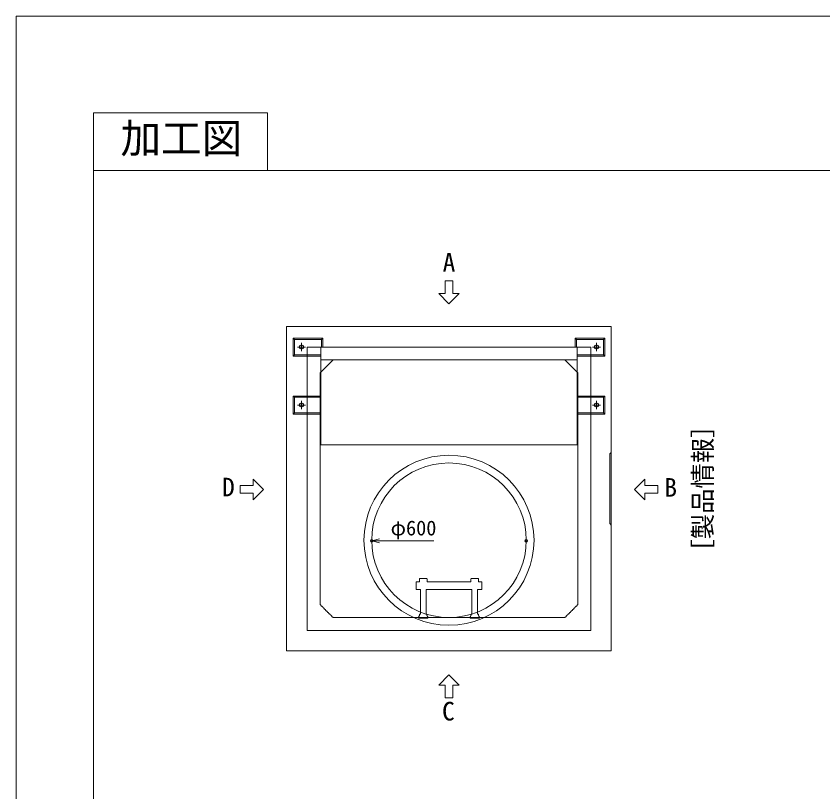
# Model space of a CAD drawing. Units: millimetres, scale not verified. Extents: x -4455 to 4455, y -3150 to 3150.
# Drawn here: x -4455 to -1324, y 138 to 3150 of the extents above; entities that cross this region are included whole.
import ezdxf
from ezdxf.enums import TextEntityAlignment as Align

# ---------------------------------------------------------------- set-up
doc = ezdxf.new("R2010")
doc.units = ezdxf.units.MM
doc.header["$LTSCALE"] = 20
doc.header["$PDMODE"] = 32
doc.header["$PDSIZE"] = 10
doc.linetypes.add('LONG_DASHED1', pattern=[7, 6, -1])
for name, color, linetype, lineweight in [('0-0_D-TTL', 7, 'Continuous', 9), ('0-1_Defpoints', 7, 'Continuous', 9), ('0-3_D-TTL-TXT', 7, 'Continuous', 9), ('0-4_D-STR-TXT', 7, 'Continuous', 9), ('0-5_D-STR-DIM', 3, 'Continuous', 9), ('0-6_0', 7, 'Continuous', 9), ('0-7_D-STR', 7, 'Continuous', 9), ('0-8_D-STR-STR3', 2, 'LONG_DASHED1', 9), ('0-A_D-STR-STR1', 7, 'LONG_DASHED1', 9), ('0-B_D-STR-STR4', 134, 'LONG_DASHED1', 9), ('0-C_D-STR-STR2', 1, 'LONG_DASHED1', 9)]:
    doc.layers.add(name, color=color, linetype=linetype, lineweight=lineweight)
doc.styles.add('ＭＳ ゴシック', font='')
doc.styles.get('ＭＳ ゴシック').set_extended_font_data('MS Gothic')

# ---------------------------------------------------------------- blocks, each defined once
blk = doc.blocks.new('A$C4DE05FD1')
at = {"layer": '0-0_D-TTL', "color": 134}
for p, q in [((4000, 79000), (4000, 4000)), ((4000, 76000), (114800, 76000))]:
    blk.add_line(p, q, dxfattribs=at)
blk.add_lwpolyline([(4000, 79000), (13000, 79000), (13000, 76000)], dxfattribs=at)
at = {"layer": '0-1_Defpoints', "color": 134}
for q in [(0, 0), (118800, 84000)]:
    blk.add_line((0, 84000), q, dxfattribs=at)
at = {"layer": '0-3_D-TTL-TXT', "style": 'ＭＳ ゴシック'}
blk.add_text('加工図', height=1539, dxfattribs=at).set_placement((5399.8, 76447.4), align=Align.BOTTOM_LEFT)
blk = doc.blocks.new('_Open30')
at = {"layer": '0-6_0'}
blk.add_line((0, 0), (-20, 0), dxfattribs=at)
blk.add_lwpolyline([(-20, 5.36), (0, 0), (-20, -5.36)], dxfattribs=at)
blk = doc.blocks.new('A$C1BF34DBF')
at = {"layer": '0-8_D-STR-STR3'}
for p, q in [((-1635, 0), (-2365, 0)), ((-2365, 0), (-2365, -80)), ((-1635, 0), (-1635, -80)), ((1635, 0), (2365, 0)), ((1635, 0), (1635, -80)), ((2365, 0), (2365, -80)), ((-2220, -300), (-2280, -300)), ((-2220, -2220), (-2220, -300)), ((-1780, -300), (-1720, -300)), ((-1780, -2220), (-1780, -300)), ((1780, -300), (1720, -300)), ((1780, -2220), (1780, -300)), ((2220, -2220), (2220, -300)), ((2220, -300), (2280, -300)), ((-2550, -2780), (-2550, -2260)), ((-2220, -2220), (-2510, -2220)), ((-1780, -2220), (1780, -2220)), ((2220, -2220), (2510, -2220)), ((2550, -2780), (2550, -2260)), ((-2510, -2820), (-2300, -2820)), ((-2300, -2820), (-2300, -3010)), ((-2220, -3090), (-1780, -3090)), ((-1700, -2820), (-1700, -3010)), ((-1700, -2820), (1700, -2820)), ((1700, -2820), (1700, -3010)), ((1780, -3090), (2220, -3090)), ((2300, -2820), (2300, -3010)), ((2510, -2820), (2300, -2820))]:
    blk.add_line(p, q, dxfattribs=at)
for centre, radius, start, end in [((-2679, -327.8), 400, 3.97846, 38.27098), ((-1321, -327.8), 400, 141.72902, 176.02154), ((1321, -327.8), 400, 3.97846, 38.27098), ((2679, -327.8), 400, 141.72902, 176.02154), ((-2510, -2260), 40, 90, 180), ((2510, -2260), 40, 0, 90), ((-2510, -2780), 40, 180, 270), ((-2220, -3010), 80, 180, 270), ((-1780, -3010), 80, 270, 0), ((1780, -3010), 80, 180, 270), ((2220, -3010), 80, 270, 0), ((2510, -2780), 40, 270, 0)]:
    blk.add_arc(centre, radius, start, end, dxfattribs=at)
blk = doc.blocks.new('A$C00EF13E9')
at = {"layer": '0-C_D-STR-STR2', "linetype": 'Continuous'}
for p, q in [((320, 0), (-320, 0)), ((0, -320), (0, 320))]:
    blk.add_line(p, q, dxfattribs=at)
blk.add_circle((0, 0), 160, dxfattribs=at)
blk = doc.blocks.new('A$C70CC1A47')
at = {"layer": '0-A_D-STR-STR1'}
for p, q in [((0, 2820), (120, 2700)), ((120, -2700), (120, 2700)), ((120, -2700), (0, -2820))]:
    blk.add_line(p, q, dxfattribs=at)
blk = doc.blocks.new('A$C470D6A94')
at = {"layer": '0-7_D-STR'}
for p, q in [((-12600, 25200), (12600, 25200)), ((-12100, 24300), (-12000, 24200)), ((-12000, 24200), (-9900, 24200)), ((-12000, 24200), (-12000, 23000)), ((-9800, 24300), (-9900, 24200)), ((-9900, 23600), (-9900, 24200)), ((-9800, 23600), (-9800, 24300)), ((9800, 23600), (9800, 24300)), ((9800, 24300), (9900, 24200)), ((9900, 23600), (9900, 24200)), ((12000, 24200), (9900, 24200)), ((12100, 24300), (12000, 24200)), ((12000, 24200), (12000, 23000)), ((-9950, 23600), (9950, 23600)), ((-9950, 23600), (-9950, 16000)), ((9950, 23600), (9950, 16000)), ((-12100, 22900), (-12000, 23000)), ((-12100, 22900), (-9950, 22900)), ((-12000, 23000), (-9950, 23000)), ((-9000, 22600), (-10000, 21600)), ((-9950, 22600), (9950, 22600)), ((9000, 22600), (10000, 21600)), ((12000, 23000), (9950, 23000)), ((12100, 22900), (9950, 22900)), ((12100, 22900), (12000, 23000)), ((-12100, 19800), (-12100, 18400)), ((-12100, 19800), (-9950, 19800)), ((-12100, 19800), (-12000, 19700)), ((-12000, 19700), (-9950, 19700)), ((-12000, 19700), (-12000, 18500)), ((12100, 19800), (9950, 19800)), ((12000, 19700), (9950, 19700)), ((12100, 19800), (12000, 19700)), ((12000, 19700), (12000, 18500)), ((12100, 19800), (12100, 18400)), ((-12100, 18400), (-12000, 18500)), ((-12100, 18400), (-9950, 18400)), ((-12000, 18500), (-9950, 18500)), ((12000, 18500), (9950, 18500)), ((12100, 18400), (9950, 18400)), ((12100, 18400), (12000, 18500)), ((-9950, 16000), (9950, 16000))]:
    blk.add_line(p, q, dxfattribs=at)
at = {"layer": '0-7_D-STR', "linetype": 'LONG_DASHED1'}
for p, q in [((-11000, 23600), (-11000, 1600)), ((-11000, 23600), (-9950, 23600)), ((11000, 23600), (9950, 23600)), ((11000, 23600), (11000, 1600)), ((-10000, 21600), (-10000, 3600)), ((10000, 21600), (10000, 3600)), ((-9000, 2600), (-10000, 3600)), ((-11000, 1600), (11000, 1600))]:
    blk.add_line(p, q, dxfattribs=at)
at = {"layer": '0-7_D-STR'}
for points in [[(12600, 25200), (12600, 0), (-12600, 0), (-12600, 25200)], [(-9800, 24300), (-12100, 24300), (-12100, 22900)], [(9800, 24300), (12100, 24300), (12100, 22900)]]:
    blk.add_lwpolyline(points, dxfattribs=at)
at = {"layer": '0-7_D-STR', "linetype": 'LONG_DASHED1'}
blk.add_lwpolyline([(-9000, 2600), (9000, 2600), (10000, 3600)], dxfattribs=at)
at = {"layer": '0-B_D-STR-STR4', "linetype": 'Continuous'}
for radius in [6600, 6000]:
    blk.add_circle((0, 8600), radius, dxfattribs=at)
at = {"layer": '0-A_D-STR-STR1', "rotation": 180}
blk.add_blockref('A$C70CC1A47', (12600, 12600), dxfattribs=at)
at = {"layer": '0-C_D-STR-STR2'}
for p in [(-11450, 23600), (11450, 23600), (-11450, 19100), (11450, 19100)]:
    blk.add_blockref('A$C00EF13E9', p, dxfattribs=at)
blk = doc.blocks.new('A$C13A32EE1')
at = {"layer": '0-4_D-STR-TXT'}
for p, q in [((150, 400), (150, 900)), ((0, 0), (-400, 400)), ((-150, 400), (-400, 400)), ((0, 0), (400, 400)), ((150, 400), (400, 400))]:
    blk.add_line(p, q, dxfattribs=at)
blk.add_lwpolyline([(150, 900), (-150, 900), (-150, 400)], dxfattribs=at)
blk = doc.blocks.new('A$C117B2F8C')
at = {"layer": '0-4_D-STR-TXT', "xscale": 2, "yscale": 2}
blk.add_blockref('A$C13A32EE1', (0, 14400), dxfattribs=at)
at = {"layer": '0-4_D-STR-TXT', "yscale": 2}
for p, xscale, rotation in [((-14400, 0), 2, 90), ((14400, 0), -2, 270), ((0, -14400), -2, 180)]:
    blk.add_blockref('A$C13A32EE1', p, dxfattribs=dict(at, xscale=xscale, rotation=rotation))
at = {"layer": '0-4_D-STR-TXT', "style": 'ＭＳ ゴシック'}
for s, p in [('A', (-489, 16467.8)), ('D', (-17610.9, -974)), ('B', (16719.6, -1001.1)), ('C', (-535.5, -18378.6))]:
    blk.add_text(s, height=1443, dxfattribs=at).set_placement(p, align=Align.BOTTOM_LEFT)
blk.add_text('［製品情報］', height=1443, rotation=90, dxfattribs=at).set_placement((20849.6, -5842.3), align=Align.BOTTOM_LEFT)

msp = doc.modelspace()

# ---------------------------------------------------------------- linework, layer by layer
at = {"layer": '0-1_Defpoints'}
for p in [(-3075, 1112.5), (-2475, 1112.5)]:
    msp.add_point(p, dxfattribs=at)
at = {"layer": '0-5_D-STR-DIM'}
msp.add_line((-2833.63, 1112.5), (-3045, 1112.5), dxfattribs=at)

# ---------------------------------------------------------------- block references
at = {"layer": '0-0_D-TTL', "xscale": 0.075, "yscale": 0.075}
msp.add_blockref('A$C4DE05FD1', (-4455, -3150), dxfattribs=at)
at = {"layer": '0-4_D-STR-TXT', "xscale": 0.05, "yscale": 0.05}
msp.add_blockref('A$C117B2F8C', (-2775, 1312.5), dxfattribs=at)
at = {"layer": '0-5_D-STR-DIM', "xscale": 1.5, "yscale": 1.5, "rotation": 180}
msp.add_blockref('_Open30', (-3075, 1112.5), dxfattribs=at)
at = {"layer": '0-7_D-STR', "xscale": 0.05, "yscale": 0.05}
msp.add_blockref('A$C470D6A94', (-2775, 685.06), dxfattribs=at)
at = {"layer": '0-7_D-STR', "xscale": -0.05, "yscale": 0.05, "rotation": 180}
msp.add_blockref('A$C1BF34DBF', (-2775, 812.5), dxfattribs=at)

# ---------------------------------------------------------------- texts
at = {"layer": '0-5_D-STR-DIM', "style": 'ＭＳ ゴシック'}
msp.add_text('φ600', height=57.77, dxfattribs=at).set_placement((-3001.53, 1116.4), align=Align.BOTTOM_LEFT)

doc.saveas('drawing.dxf')
